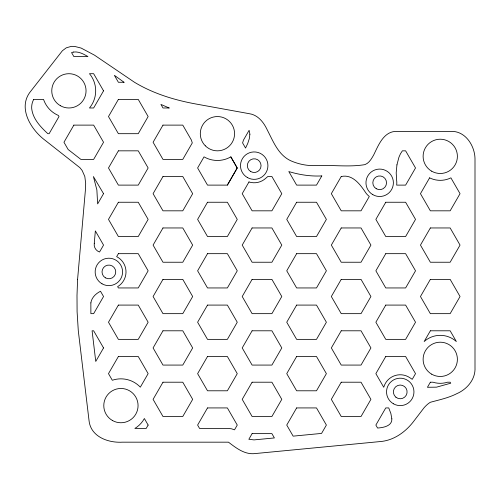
<?xml version="1.0" encoding="UTF-8"?>
<svg xmlns="http://www.w3.org/2000/svg" width="500" height="500" viewBox="0 0 500 500"><rect width="100%" height="100%" fill="white"/><g stroke="black" fill="none" stroke-linecap="round" stroke-linejoin="round"><path stroke-width="0.75" d="M227.369 185.113L237.225 167.975L230.85 156.862A26.775 26.775 0 0 1 204.031 156.862L197.619 167.969L207.512 185.113L227.369 185.113L237.231 168.025L230.85 156.862M94.275 243.269C93.65 247.037 95.85 250.863 99.556 252L103.544 245.1L95.35 230.912L94.275 243.269M77.588 279.375L77 295.494L77.094 311.737L78.3 330.794L89.025 420.469C90.594 436.694 108.119 443.019 122.331 442.175L228.475 442.175C236.256 448.088 244.875 454.944 255.331 453.544L380.481 441.538C393.706 440.419 405.112 432.269 413.119 422.069L424.075 407.75C425.913 405.669 427.938 403.731 430.331 402.287C439.2 399.85 448.419 397.956 456.775 393.688C467.156 389.181 475.662 379.25 475 367.444L475 158.8C474.837 146 465.7 131.281 451.662 131.375L396.55 131.375C383.6 131.275 378.363 145.475 373.606 155.113C371.438 158.819 369.188 163.044 364.906 164.631C347.975 167.463 330.406 164.537 313.306 165.644C305.575 165.6 297.956 163.894 290.869 160.819C278.319 155.037 273.369 141.644 267.4 130.206C263.913 122.644 258.175 115 249.369 113.713L195.863 103.994C174.394 100.05 153.269 93.619 134.481 82.269L94.462 55.144L81.137 48.069L74.556 46.394L71.381 46.35L66.269 47.831L62.4 50.738L30.825 91.137C17.113 107.569 30.931 129.8 45.344 140.475L79.912 167.694L82.156 170.494L84.825 176.537L85.675 183.419L85.35 190.669L77.588 279.375M391.85 418.85C392.225 426.188 383.038 427.656 377.587 428.038L375.869 425.062L385.763 407.925L388.738 407.925L390.869 413.531L391.85 418.85M90.862 302.887L90.875 313.656L93.644 313.656L103.544 296.519L100.5 291.25C95.906 293.587 91.606 297.544 90.862 302.887M396.938 164.862L396.2 172.763L396.644 180.394A17.138 17.138 0 0 1 396.656 185.113L405.619 185.113L415.519 167.969L405.619 150.831L402.375 150.831L400.438 153.85L398.919 157.275L396.938 164.862M249.887 134.206L249.288 138.725L247.738 143.456L245.556 148.05L242.581 142.9A26.775 26.775 0 0 0 243.419 140.175L249.119 130.3L249.887 134.206M33.638 99.412L32.625 101.806A17.081 17.081 0 0 0 31.731 108.837C32.981 119.075 40.631 126.981 47.844 133.688L49.119 133.688L59.013 116.55L58.381 115.456A26.775 26.775 0 0 1 43.544 99.412L33.638 99.412M73.856 125.119L63.963 142.262L68.138 149.5L80.881 159.4L93.644 159.4L103.544 142.262L93.644 125.119L73.856 125.119M103.544 90.844L93.644 107.981L89.475 107.981A26.775 26.775 0 0 0 89.475 73.7L93.644 73.7L103.544 90.844M118.387 99.412L108.488 116.55L118.387 133.688L138.244 133.688L148.138 116.55L138.244 99.412L118.387 99.412M118.387 150.831L108.488 167.969L118.387 185.113L138.244 185.113L148.138 167.969L138.244 150.831L118.387 150.831M103.544 193.681L97.638 203.906L96.875 189.956L93.394 176.537L103.544 193.681M118.387 202.25L108.488 219.387L118.387 236.531L138.244 236.531L148.138 219.387L138.244 202.25L118.387 202.25M162.981 125.119L153.088 142.262L162.981 159.4L182.775 159.4L192.3 142.9A26.775 26.775 0 0 1 191.462 140.175L182.775 125.119L162.981 125.119M118.387 253.669L116.662 256.656A17.138 17.138 0 0 1 117.638 286.65L118.387 287.95L138.244 287.95L148.138 270.806L138.244 253.669L118.387 253.669M162.981 176.537L153.088 193.681L162.981 210.819L182.775 210.819L192.669 193.681L182.775 176.537L162.981 176.537M118.387 305.087L108.488 322.225L118.387 339.369L138.244 339.369L148.138 322.225L138.244 305.087L118.387 305.087M162.981 227.956L153.088 245.1L162.981 262.238L182.775 262.238L192.669 245.1L182.775 227.956L162.981 227.956M103.544 347.938L95.75 361.431L92.088 330.794L93.644 330.794L103.544 347.938M118.387 356.506L108.488 373.644L112.312 380.262A26.775 26.775 0 0 1 140.331 387.163L148.138 373.644L138.244 356.506L118.387 356.506M162.981 279.375L153.088 296.519L162.981 313.656L182.775 313.656L192.669 296.519L182.775 279.375L162.981 279.375M207.512 202.25L197.619 219.387L207.512 236.531L227.369 236.531L237.262 219.387L227.369 202.25L207.512 202.25M162.981 330.794L153.088 347.938L162.981 365.075L182.775 365.075L192.669 347.938L182.775 330.794L162.981 330.794M207.512 253.669L197.619 270.806L207.512 287.95L227.369 287.95L237.262 270.806L227.369 253.669L207.512 253.669M248.975 181.962L242.213 193.681L252.106 210.819L271.9 210.819L281.794 193.681L271.9 176.537L267.781 176.537L265.994 178.081A17.138 17.138 0 0 1 248.975 181.962M162.981 382.212L153.088 399.356L162.981 416.494L182.775 416.494L192.669 399.356L182.775 382.212L162.981 382.212M207.512 305.087L197.619 322.225L207.512 339.369L227.369 339.369L237.262 322.225L227.369 305.087L207.512 305.087M252.106 227.956L242.213 245.1L252.106 262.238L271.9 262.238L281.794 245.1L271.9 227.956L252.106 227.956M148.138 425.062L146.175 428.462L134.875 428.462A26.775 26.775 0 0 0 144.369 418.537L148.138 425.062M207.512 356.506L197.619 373.644L207.512 390.788L227.369 390.788L237.262 373.644L227.369 356.506L207.512 356.506M252.106 279.375L242.213 296.519L252.106 313.656L271.9 313.656L281.794 296.519L271.9 279.375L252.106 279.375M296.637 202.25L286.744 219.387L296.637 236.531L316.494 236.531L326.388 219.387L316.494 202.25L296.637 202.25M321.8 175.925L316.494 185.113L296.637 185.113L288.812 171.556C299.519 174.8 310.594 176.513 321.8 175.925M207.512 407.925L197.619 425.062L199.575 428.462L228.6 428.462L231.656 428.825L234.5 429.856L237.262 425.062L227.369 407.925L207.512 407.925M252.106 330.794L242.213 347.938L252.106 365.075L271.9 365.075L281.794 347.938L271.9 330.794L252.106 330.794M296.637 253.669L286.744 270.806L296.637 287.95L316.494 287.95L326.388 270.806L316.494 253.669L296.637 253.669M341.231 176.537L331.337 193.681L341.231 210.819L361.025 210.819L369.319 196.45A17.138 17.138 0 0 1 364.981 191.619C359.669 183.744 352.131 174.025 341.231 176.537M252.106 382.212L242.213 399.356L252.106 416.494L271.9 416.494L281.794 399.356L271.9 382.212L252.106 382.212M296.637 305.087L286.744 322.225L296.637 339.369L316.494 339.369L326.388 322.225L316.494 305.087L296.637 305.087M341.231 227.956L331.337 245.1L341.231 262.238L361.025 262.238L370.919 245.1L361.025 227.956L341.231 227.956M252.106 433.631L248.85 439.281L254.025 439.894L274.387 437.944L271.9 433.631L252.106 433.631M296.637 356.506L286.744 373.644L296.637 390.788L316.494 390.788L326.388 373.644L316.494 356.506L296.637 356.506M341.231 279.375L331.337 296.519L341.231 313.656L361.025 313.656L370.919 296.519L361.025 279.375L341.231 279.375M385.763 202.25L375.869 219.387L385.763 236.531L405.619 236.531L415.519 219.387L405.619 202.25L385.763 202.25M296.637 407.925L286.744 425.062L293.137 436.144L321.569 433.413L326.388 425.062L316.494 407.925L296.637 407.925M341.231 330.794L331.337 347.938L341.231 365.075L361.025 365.075L370.919 347.938L361.025 330.794L341.231 330.794M385.763 253.669L375.869 270.806L385.763 287.95L405.619 287.95L415.519 270.806L405.619 253.669L385.763 253.669M429.606 177.85L420.462 193.681L430.363 210.819L450.15 210.819L460.044 193.681L450.906 177.85A23.994 23.994 0 0 1 429.606 177.85M341.231 382.212L331.337 399.356L341.231 416.494L361.025 416.494L370.919 399.356L361.025 382.212L341.231 382.212M385.763 305.087L375.869 322.225L385.763 339.369L405.619 339.369L415.519 322.225L405.619 305.087L385.763 305.087M430.363 227.956L420.462 245.1L430.363 262.238L450.15 262.238L460.044 245.1L450.15 227.956L430.363 227.956M385.763 356.506L375.869 373.644L383.738 387.275A17.138 17.138 0 0 1 409.9 377.738L412.231 379.331L415.519 373.644L405.619 356.506L385.763 356.506M430.363 279.375L420.462 296.519L430.363 313.656L450.15 313.656L460.044 296.519L450.15 279.375L430.363 279.375M430.363 330.794L424.156 341.544A23.994 23.994 0 0 1 456.356 341.544L450.15 330.794L430.363 330.794M430.363 382.212L427.431 387.287L436.562 387.156L450.719 383.206L450.15 382.212L447.494 382.212A23.994 23.994 0 0 1 433.019 382.212L430.363 382.212M73.475 52.056L71.556 52.581L73.856 56.562L87.944 56.562C83.575 54.075 78.7 51.281 73.475 52.056M124.031 82.269L118.387 82.269L114.381 75.331L124.031 82.269M169.137 107.981L162.981 107.981L160.925 104.419L169.137 107.981M431.688 171.194A17.138 17.138 0 0 0 457.394 156.35A17.138 17.138 0 0 0 431.688 141.506A17.138 17.138 0 0 0 431.688 171.194M205.319 145.812A17.138 17.138 0 0 0 233.994 138.125A17.138 17.138 0 0 0 213.006 117.137A17.138 17.138 0 0 0 205.319 145.812M112.356 420.456A17.138 17.138 0 0 0 138.069 405.613A17.138 17.138 0 0 0 112.356 390.769A17.138 17.138 0 0 0 112.356 420.456M60.338 105.688A17.138 17.138 0 0 0 86.05 90.844A17.138 17.138 0 0 0 60.338 76A17.138 17.138 0 0 0 60.338 105.688M431.688 374.181A17.138 17.138 0 0 0 457.394 359.338A17.138 17.138 0 0 0 431.688 344.494A17.138 17.138 0 0 0 431.688 374.181M393.387 403.775A13.713 13.713 0 0 0 413.956 391.9A13.713 13.713 0 0 0 393.387 380.025A13.713 13.713 0 0 0 393.387 403.775M247.35 177.519A13.713 13.713 0 0 0 267.919 165.644A13.713 13.713 0 0 0 247.35 153.769A13.713 13.713 0 0 0 247.35 177.519M102.013 283.794A13.713 13.713 0 0 0 122.581 271.919A13.713 13.713 0 0 0 102.013 260.044A13.713 13.713 0 0 0 102.013 283.794M372.819 194.669A13.713 13.713 0 0 0 393.387 182.794A13.713 13.713 0 0 0 372.819 170.919A13.713 13.713 0 0 0 372.819 194.669M250.775 171.581A6.856 6.856 0 0 0 261.062 165.644A6.856 6.856 0 0 0 250.775 159.706A6.856 6.856 0 0 0 250.775 171.581M395.894 397.2A6.856 6.856 0 0 0 407.006 393.013A6.856 6.856 0 0 0 397.825 385.481A6.856 6.856 0 0 0 395.894 397.2M105.444 277.856A6.856 6.856 0 0 0 115.725 271.919A6.856 6.856 0 0 0 105.444 265.981A6.856 6.856 0 0 0 105.444 277.856M376.25 188.731A6.856 6.856 0 0 0 386.531 182.794A6.856 6.856 0 0 0 376.25 176.856A6.856 6.856 0 0 0 376.25 188.731"/></g></svg>
